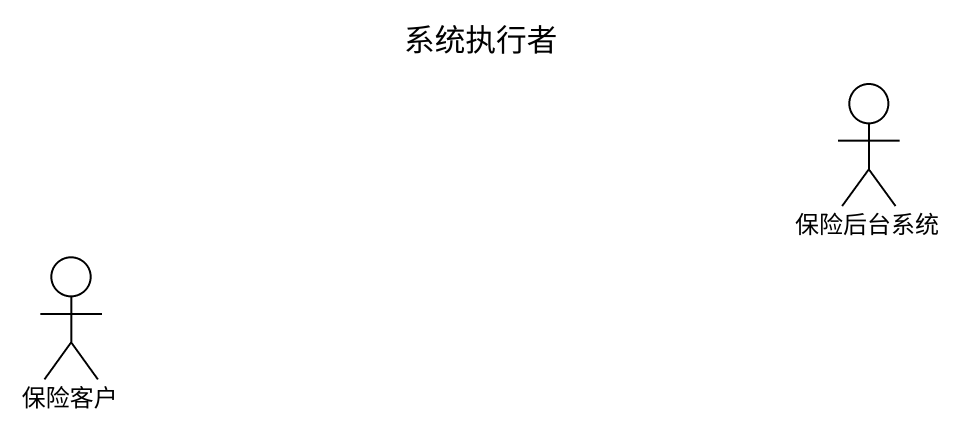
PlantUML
@startuml
title 系统执行者
actor 保险后台系统
actor 保险客户
@enduml
